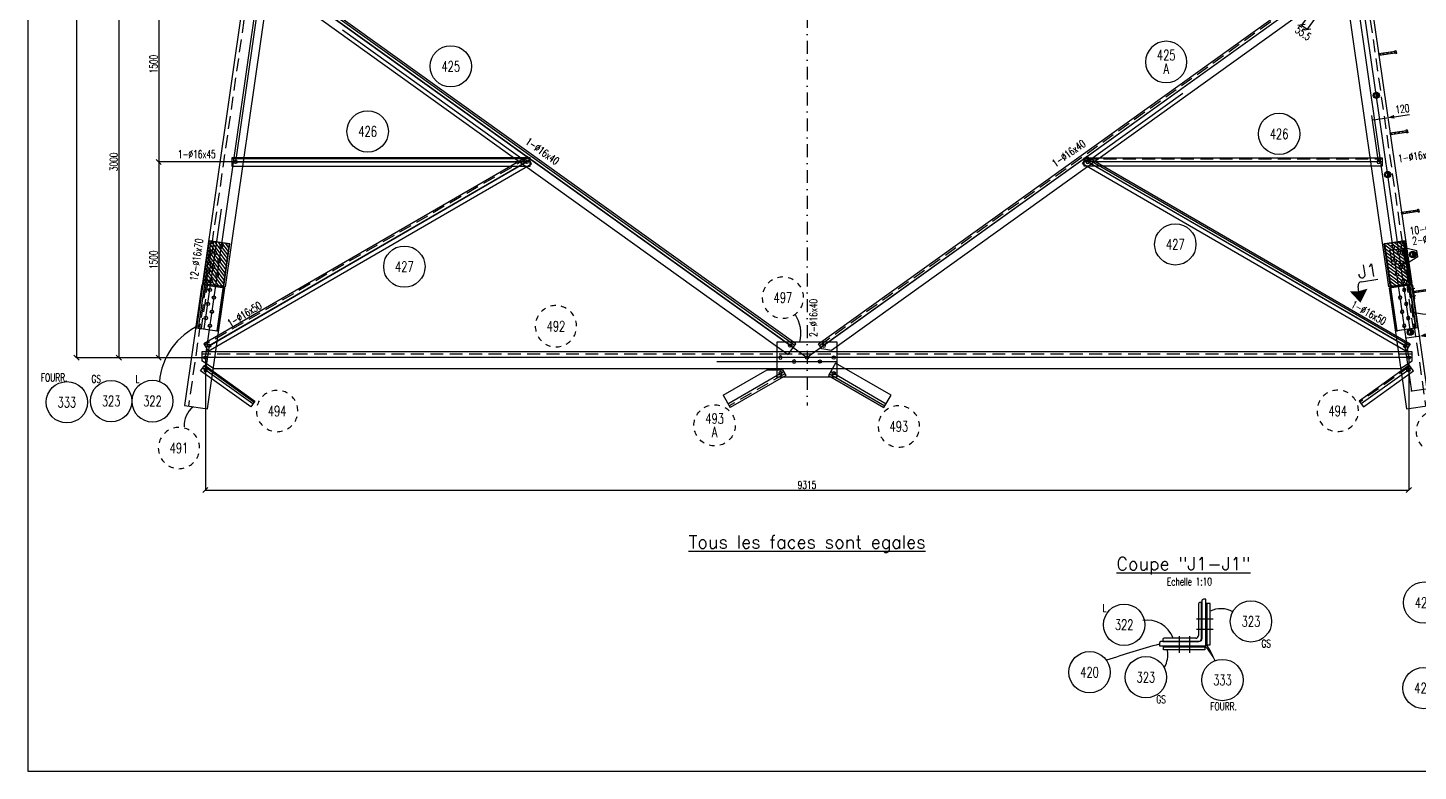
# Model space of a CAD drawing. Extents: x 142141 to 158361, y -163675 to -152195.
# Drawn here: x 142141 to 152902, y -163675 to -157918 of the extents above; entities that cross this region are included whole.
import ezdxf
from ezdxf.enums import TextEntityAlignment as Align

# ---------------------------------------------------------------- set-up
doc = ezdxf.new("R2010")
doc.units = 0
doc.header["$LTSCALE"] = 200
doc.header["$MEASUREMENT"] = 0
doc.linetypes.add('DASHDOT', pattern=[1, 0.5, -0.25, 0, -0.25])
doc.linetypes.add('DASHED', pattern=[0.75, 0.5, -0.25])
doc.layers.get('0').update_dxf_attribs({"linetype": 'CONTINUOUS'})
doc.layers.get('DEFPOINTS').update_dxf_attribs({"linetype": 'CONTINUOUS'})
for name, color, linetype in [('ASSI', 3, 'CONTINUOUS'), ('BOLLINI_1', 7, 'CONTINUOUS'), ('BOLLINI_5', 7, 'CONTINUOUS'), ('Echelon', 3, 'CONTINUOUS'), ('FORI', 2, 'CONTINUOUS'), ('LINEA_ANG', 2, 'CONTINUOUS'), ('LINEE_PIASTRA', 2, 'CONTINUOUS'), ('LINEE_PIASTRE', 2, 'CONTINUOUS'), ('LS', 7, 'CONTINUOUS'), ('LSP', 3, 'CONTINUOUS'), ('MZ', 6, 'DASHDOT'), ('PIASTRE', 5, 'CONTINUOUS'), ('QT_MAL', 7, 'CONTINUOUS'), ('QT_MPR', 7, 'CONTINUOUS'), ('TESTI_A_P', 7, 'CONTINUOUS'), ('TRAT-Y', 7, 'DASHED')]:
    doc.layers.add(name, color=color, linetype=linetype)
doc.styles.add('QUOTE', font='ROMANS8.SHX', dxfattribs={"width": 0.7})
doc.styles.add('RD', font='ROMAND8.SHX', dxfattribs={"width": 0.7})
doc.styles.add('RQL', font='ROMANS8.SHX', dxfattribs={"width": 0.7})
doc.styles.add('RS', font='ROMANS8.shx', dxfattribs={"width": 0.7})
doc.styles.get("Standard").update_dxf_attribs({"font": 'ROMANS8.SHX', "width": 0.7})
doc.dimstyles.new('FRECCE1', dxfattribs={"dimtxt": 60, "dimasz": 6.6667, "dimexe": 0, "dimexo": 0, "dimgap": 1, "dimtad": 1, "dimzin": 0, "dimdsep": 46, "dimtxsty": 'RS', "dimblk1": 'QUOTP', "dimblk2": 'QUOTF', "dimsah": 1, "dimcen": 0, "dimclrd": 2, "dimclre": 2, "dimclrt": 7, "dimadec": 0, "dimazin": 0, "dimtfac": 1, "dimtix": 1, "dimtmove": 2, "dimatfit": 3, "dimldrblk": 'QUOTP', "dimfxl": 1, "dimtolj": 1, "dimtzin": 0, "dimarcsym": 0})
doc.dimstyles.new('TRATTO', dxfattribs={"dimscale": 0, "dimtxt": 60, "dimasz": 40, "dimexe": 0, "dimexo": 0, "dimgap": 10, "dimtad": 1, "dimrnd": 0.5, "dimdsep": 46, "dimtxsty": 'RS', "dimblk1": 'OBLIQUE', "dimblk2": 'OBLIQUE', "dimsah": 1, "dimcen": 0.09, "dimclrd": 2, "dimclre": 2, "dimclrt": 7, "dimadec": 0, "dimazin": 0, "dimtfac": 1, "dimtix": 1, "dimtmove": 2, "dimatfit": 3, "dimfxl": 1, "dimtolj": 1, "dimtzin": 0, "dimarcsym": 0})
pattern_1 = [(135, (-155618.839, 130362.539), (-7.07106781, -7.07106781), [])]

# ---------------------------------------------------------------- blocks, each defined once
blk = doc.blocks.new('P20')
at = {"color": 0}
for p, q in [((0, 0.98), (0.02, 1)), ((0, 0.94), (0.06, 1)), ((1, -0.01), (0, 0.99)), ((0, 0.89), (0.1, 0.99)), ((0, 0.85), (0.14, 0.99)), ((0, 0.8), (0.18, 0.98)), ((0, 0.76), (0.22, 0.98)), ((0, 0.71), (0.25, 0.97)), ((0, 0.67), (0.29, 0.96)), ((1, -0.05), (0, 0.95)), ((0, 0.62), (0.32, 0.95)), ((0, 0.58), (0.36, 0.93)), ((0, 0.53), (0.39, 0.92)), ((0, 0.49), (0.42, 0.91)), ((1, -0.09), (0, 0.9)), ((0, 0.44), (0.45, 0.89)), ((0, 0.4), (0.48, 0.88)), ((0.99, -0.13), (0, 0.86)), ((0, 0.35), (0.51, 0.86)), ((0, 0.31), (0.54, 0.84)), ((0, 0.26), (0.56, 0.83)), ((0.99, -0.17), (0, 0.81)), ((0, 0.22), (0.59, 0.81)), ((0, 0.17), (0.61, 0.79)), ((0.98, -0.21), (0, 0.77)), ((0, 0.13), (0.64, 0.77)), ((0, 0.08), (0.66, 0.75)), ((0, 0.04), (0.69, 0.73)), ((0.97, -0.25), (0, 0.72)), ((0, -0.01), (0.71, 0.7)), ((0.96, -0.28), (0, 0.68)), ((0, -0.05), (0.73, 0.68)), ((0, -0.1), (0.75, 0.66)), ((0.95, -0.32), (0, 0.63)), ((0, -0.14), (0.77, 0.63)), ((0, -0.19), (0.79, 0.61)), ((0.94, -0.35), (0, 0.59)), ((0, -0.23), (0.81, 0.58)), ((0, -0.28), (0.83, 0.56)), ((0.92, -0.38), (0, 0.54)), ((0, -0.32), (0.85, 0.53)), ((0.91, -0.41), (0, 0.5)), ((0, -0.36), (0.87, 0.5)), ((0, -0.41), (0.88, 0.47)), ((0.9, -0.44), (0, 0.45)), ((0, -0.45), (0.9, 0.44)), ((0.88, -0.47), (0, 0.41)), ((0, -0.5), (0.91, 0.41)), ((0, -0.54), (0.92, 0.38)), ((0.87, -0.5), (0, 0.36)), ((0, -0.59), (0.94, 0.35)), ((0.85, -0.53), (0, 0.32)), ((0, -0.63), (0.95, 0.31)), ((0, -0.68), (0.96, 0.28)), ((0.83, -0.56), (0, 0.27)), ((0, -0.72), (0.97, 0.25)), ((0.81, -0.58), (0, 0.23)), ((0, -0.77), (0.98, 0.21)), ((0.79, -0.61), (0, 0.18)), ((0, -0.81), (0.99, 0.17)), ((0.77, -0.63), (0, 0.14)), ((0, -0.86), (0.99, 0.13)), ((0.75, -0.66), (0, 0.09)), ((0, -0.9), (1, 0.09)), ((0.73, -0.68), (0, 0.05)), ((0, -0.95), (1, 0.05)), ((0.71, -0.7), (0, 0.01)), ((0, -0.99), (1, 0.01)), ((1, 0.04), (0.04, 1)), ((1, 0.09), (0.09, 1)), ((0.99, 0.14), (0.14, 0.99)), ((0.98, 0.19), (0.19, 0.98)), ((0.97, 0.25), (0.25, 0.97)), ((0.95, 0.31), (0.31, 0.95)), ((0.92, 0.38), (0.38, 0.92)), ((0.88, 0.47), (0.47, 0.88)), ((0.81, 0.59), (0.59, 0.81)), ((0.69, -0.73), (0, -0.04)), ((0.66, -0.75), (0, -0.08)), ((0.64, -0.77), (0, -0.13)), ((0.61, -0.79), (0, -0.17)), ((0.59, -0.81), (0, -0.22)), ((0.56, -0.83), (0, -0.26)), ((0.54, -0.84), (0, -0.31)), ((0.51, -0.86), (0, -0.35)), ((0.48, -0.88), (0, -0.4)), ((0.45, -0.89), (0, -0.44)), ((0.42, -0.91), (0, -0.49)), ((0.39, -0.92), (0, -0.53)), ((0.36, -0.93), (0, -0.58)), ((0.32, -0.95), (0, -0.62)), ((0.29, -0.96), (0, -0.67)), ((0.25, -0.97), (0, -0.71)), ((0.22, -0.98), (0, -0.76)), ((0.18, -0.98), (0, -0.8)), ((0.14, -0.99), (0, -0.85)), ((0.1, -0.99), (0, -0.89)), ((0.04, -1), (1, -0.04)), ((0.09, -1), (1, -0.09)), ((0.14, -0.99), (0.99, -0.14)), ((0.19, -0.98), (0.98, -0.19)), ((0.25, -0.97), (0.97, -0.25)), ((0.31, -0.95), (0.95, -0.31)), ((0.38, -0.92), (0.92, -0.38)), ((0.47, -0.88), (0.88, -0.47)), ((0.59, -0.81), (0.81, -0.59))]:
    blk.add_line(p, q, dxfattribs=at)
for radius in [1.5, 1]:
    blk.add_circle((0, 0), radius)
blk = doc.blocks.new('MRKR_98')
blk.add_point((0, 0))
at = {"color": 7, "style": 'QUOTE', "width": 0.5, "flags": 1}
for tag, p in [('NFORI', (3.72, 5.3)), ('TI', (3.73, 6.83)), ('DI_S', (3.73, 6.42)), ('D_S', (3.73, 6.02)), ('E_S', (3.73, 5.68)), ('AUX2', (3.71, 4.93)), ('AUX1', (3.73, 4.19)), ('FAM', (3.73, 4.55)), ('COMMESSA', (3.73, 3.85)), ('MD', (3.73, 3.51)), ('MP', (3.73, 3.16)), ('LARGHEZZA', (3.73, 2.82)), ('SPESSORE', (3.73, 2.48)), ('NP', (3.73, 2.14)), ('SV', (3.73, 1.79)), ('PESO', (3.73, 1.45)), ('QUA', (3.73, 1.11)), ('LUN', (3.73, 0.76)), ('PROF', (3.73, 0.42)), ('POS', (3.73, 0.08))]:
    blk.add_attdef(tag, p, '', height=0.2, dxfattribs=at)
at = {"color": 7, "flags": 1}
for tag, p in [('LAV1', (5.26, 6.88)), ('LAV2', (5.26, 6.55)), ('LAV3', (5.26, 6.21)), ('LAV4', (5.26, 5.88)), ('LAV5', (5.26, 5.55)), ('LAV6', (5.26, 5.21)), ('LAV7', (5.26, 4.88)), ('LAV8', (5.26, 4.55)), ('LAV9', (5.26, 4.21)), ('LAV10', (5.26, 3.88))]:
    blk.add_attdef(tag, p, '', height=0.2, dxfattribs=at)
blk = doc.blocks.new('ASSE98')
blk.add_line((0, 0), (1, 0))
at = {"color": 7, "style": 'QUOTE', "width": 0.5, "flags": 1}
for tag, p in [('TI', (1.3831, 6.8273)), ('DI_S', (1.3831, 6.4218)), ('D_S', (1.3831, 6.0209)), ('E_S', (1.3831, 5.6806)), ('NFORI', (1.3645, 5.2979)), ('ALAR', (1.3635, 4.9325)), ('FAM', (1.3775, 4.5465)), ('ALA', (1.3831, 4.1926)), ('DISP2', (1.3831, 3.8497)), ('DISP1', (1.3831, 3.5069)), ('PINZAF', (1.3831, 3.164)), ('PINZAI', (1.3831, 2.8211)), ('TRP', (1.3831, 2.4783)), ('NP', (1.3831, 2.1354)), ('SV', (1.3831, 1.7926)), ('PESO', (1.3831, 1.4497)), ('QUA', (1.3831, 1.1069)), ('LUN', (1.3831, 0.764)), ('PROF', (1.3831, 0.4211)), ('POS', (1.3831, 0.0783))]:
    blk.add_attdef(tag, p, '', height=0.2, dxfattribs=at)
at = {"color": 7, "flags": 1}
for tag, p in [('LAV1', (3.0743, 6.8285)), ('LAV2', (3.0743, 6.4951)), ('LAV3', (3.0743, 6.1618)), ('LAV4', (3.0743, 5.8285)), ('LAV5', (3.0743, 5.4951)), ('LAV6', (3.0743, 5.1618)), ('LAV7', (3.0743, 4.8285)), ('LAV8', (3.0743, 4.4951)), ('LAV9', (3.0743, 4.1618)), ('LAV10', (3.0743, 3.8285))]:
    blk.add_attdef(tag, p, '', height=0.2, dxfattribs=at)
blk = doc.blocks.new('16')
blk.add_circle((0, 0), 1)
blk = doc.blocks.new('A$C6E393FD9')
at = {"layer": 'Echelon'}
blk.add_lwpolyline([(3, 0), (0, 20), (169, 41), (168, 47), (178, 48), (182, 17), (172, 16), (171, 22), (3, 0)], close=True, dxfattribs=at)
at = {"layer": 'MZ', "ltscale": 0.2}
blk.add_line((1, 10), (180, 33), dxfattribs=at)
blk = doc.blocks.new('xxx')
blk.add_circle((0, 0), 8)
at = {"color": 3, "style": 'RQL', "width": 0.7}
blk.add_attdef('POS', text='', height=4, dxfattribs=at).set_placement((0, 0), align=Align.MIDDLE)
at = {"style": 'RQL', "width": 0.7, "flags": 1}
for tag, p in [('POS1', (-0.39, -5.42)), ('TIPO', (-0.39, -8.66))]:
    blk.add_attdef(tag, p, '', height=2, dxfattribs=at)
blk = doc.blocks.new('QUOTP')
at = {"layer": 'ASSI', "color": 2, "const_width": 1.07}
blk.add_lwpolyline([(-0.5, 0, 1), (0.5, 0, 1)], format="xyb", close=True, dxfattribs=at)
blk = doc.blocks.new('QUOTF')
at = {"layer": 'LS', "color": 2}
blk.add_line((7.5, 0), (25.5, 0), dxfattribs=at)
blk.add_solid([(7.5, 2.25), (0, 0), (7.5, -2.25)], dxfattribs=at)
blk = doc.blocks.new('*D24')
at = {"layer": 'DEFPOINTS', "color": 0, "transparency": 16777216}
for p in [(152668, -158614), (152668, -158614), (152549, -158631)]:
    blk.add_point(p, dxfattribs=at)
at = {"layer": 'QT_MAL', "color": 2, "lineweight": -2, "transparency": 16777216}
for p, q in [((152556, -158630), (152661, -158615)), ((152668, -158614), (152668, -158614)), ((152549, -158631), (152549, -158631))]:
    blk.add_line(p, q, dxfattribs=at)
at = {"layer": 'QT_MAL', "color": 2, "lineweight": -2, "transparency": 16777216, "xscale": 6.6667, "yscale": 6.6667, "zscale": 6.6667}
for name, p, rotation in [('QUOTP', (152549, -158631), 188.1661393023542), ('QUOTF', (152668, -158614), 8.16613930235419)]:
    blk.add_blockref(name, p, dxfattribs=dict(at, rotation=rotation))
at = {"layer": 'QT_MAL', "color": 7, "transparency": 16777216, "insert": (152780, -158546), "char_height": 60, "attachment_point": 5, "rotation": 8.1661, "style": 'RS'}
blk.add_mtext('\\A1;120', dxfattribs=at)
blk = doc.blocks.new('YYY')
blk.add_circle((0, 0), 8)
at = {"color": 3, "style": 'RQL', "width": 0.7}
for tag, p in [('POS3', (0, 0.65)), ('POS2', (0, -4.63))]:
    blk.add_attdef(tag, text='', height=4, dxfattribs=at).set_placement(p, align=Align.CENTER)
at = {"style": 'RQL', "width": 0.7, "flags": 1}
blk.add_attdef('TIPO', text='', height=3, dxfattribs=at).set_placement((0, 0), align=Align.MIDDLE_CENTER)
blk = doc.blocks.new('_OBLIQUE')
at = {"color": 0, "linetype": 'ByBlock'}
blk.add_line((-0.5, -0.5), (0.5, 0.5), dxfattribs=at)
blk = doc.blocks.new('*D17')
at = {"layer": 'DEFPOINTS', "color": 0, "transparency": 16777216}
for p in [(143950, -157441), (142846, -160473), (143515, -160473)]:
    blk.add_point(p, dxfattribs=at)
at = {"layer": 'LS', "color": 2, "lineweight": -2, "transparency": 16777216}
for p, q in [((143950, -157441), (142846, -157441)), ((142846, -157441), (142846, -160473)), ((143515, -160473), (142846, -160473))]:
    blk.add_line(p, q, dxfattribs=at)
at = {"layer": 'LS', "color": 2, "lineweight": -2, "transparency": 16777216, "xscale": 40, "yscale": 40, "zscale": 40}
for p, rotation in [((142846, -157441), 90), ((142846, -160473), 270)]:
    blk.add_blockref('_OBLIQUE', p, dxfattribs=dict(at, rotation=rotation))
at = {"layer": 'LS', "color": 7, "transparency": 16777216, "insert": (142806, -158957), "char_height": 60, "attachment_point": 5, "rotation": 90, "style": 'RS'}
blk.add_mtext('\\A1;3000', dxfattribs=at)
blk = doc.blocks.new('*D20')
at = {"layer": 'DEFPOINTS', "color": 0, "transparency": 16777216}
for p in [(143515, -160473), (152830, -160473), (152830, -161498)]:
    blk.add_point(p, dxfattribs=at)
at = {"layer": 'LS', "color": 2, "lineweight": -2, "transparency": 16777216}
for p, q in [((143515, -160473), (143515, -161498)), ((152830, -160473), (152830, -161498)), ((143515, -161498), (152830, -161498))]:
    blk.add_line(p, q, dxfattribs=at)
at = {"layer": 'LS', "color": 2, "lineweight": -2, "transparency": 16777216, "xscale": 40, "yscale": 40, "zscale": 40, "rotation": 180}
blk.add_blockref('_OBLIQUE', (143515, -161498), dxfattribs=at)
at = {"layer": 'LS', "color": 2, "lineweight": -2, "transparency": 16777216, "xscale": 40, "yscale": 40, "zscale": 40}
blk.add_blockref('_OBLIQUE', (152830, -161498), dxfattribs=at)
at = {"layer": 'LS', "color": 7, "transparency": 16777216, "insert": (148172, -161458), "char_height": 60, "attachment_point": 5, "style": 'RS'}
blk.add_mtext('\\A1;9315', dxfattribs=at)
blk = doc.blocks.new('bull')
at = {"style": 'RS', "width": 0.7, "flags": 1}
for tag, p in [('NN', (-12.25, 0)), ('DIAMETRO', (0, -4.86)), ('SERRAGGIO', (0, -9.71)), ('LUNGHEZZA', (0, -14.57)), ('TIPO', (0, -24.12)), ('NB', (0, -19.43)), ('EL', (-0.14, -29))]:
    blk.add_attdef(tag, p, '', height=3, dxfattribs=at)
at = {"style": 'RS', "width": 0.7}
blk.add_attdef('BULLONE', (0, 0), '', height=3, dxfattribs=at)
blk = doc.blocks.new('zzz')
at = {"linetype": 'Continuous'}
for start, end in [(120, 135), (90, 105), (60, 75), (30, 45), (180, 195), (150, 165), (0, 15), (210, 225), (330, 345), (240, 255), (270, 285), (300, 315)]:
    blk.add_arc((0, 0), 8, start, end, dxfattribs=at)
at = {"color": 3, "style": 'RQL', "width": 0.7}
blk.add_attdef('POS1', text='', height=4, dxfattribs=at).set_placement((0, 0), align=Align.MIDDLE)
at = {"style": 'RQL', "width": 0.7, "flags": 1}
blk.add_attdef('TIPO', (0, -8), '', height=3, dxfattribs=at)
blk = doc.blocks.new('*D36')
at = {"layer": 'DEFPOINTS', "color": 0, "transparency": 16777216}
for p in [(152370, -157380), (152395, -157441), (152044, -157930)]:
    blk.add_point(p, dxfattribs=at)
at = {"layer": 'QT_MPR', "color": 2, "lineweight": -2, "transparency": 16777216}
for p, q in [((152370, -157380), (151999, -157897)), ((152395, -157441), (152044, -157930)), ((151999, -157897), (152044, -157930))]:
    blk.add_line(p, q, dxfattribs=at)
at = {"layer": 'QT_MPR', "color": 2, "lineweight": -2, "transparency": 16777216, "xscale": 40, "yscale": 40, "zscale": 40}
for p, rotation in [((151999, -157897), 144.323583586413), ((152044, -157930), 324.323583586413)]:
    blk.add_blockref('_OBLIQUE', p, dxfattribs=dict(at, rotation=rotation))
at = {"layer": 'QT_MPR', "color": 7, "transparency": 16777216, "insert": (152013, -157960), "char_height": 60, "attachment_point": 5, "rotation": 324.3236, "style": 'RS'}
blk.add_mtext('\\A1;55.5', dxfattribs=at)
blk = doc.blocks.new('*D39')
at = {"layer": 'DEFPOINTS', "color": 0, "transparency": 16777216}
for p in [(152850, -160730), (152971, -160713), (152971, -160713)]:
    blk.add_point(p, dxfattribs=at)
at = {"layer": 'QT_MAL', "color": 2, "lineweight": -2, "transparency": 16777216}
for p, q in [((152850, -160730), (152850, -160730)), ((152857, -160729), (152965, -160714)), ((152971, -160713), (152971, -160713))]:
    blk.add_line(p, q, dxfattribs=at)
at = {"layer": 'QT_MAL', "color": 2, "lineweight": -2, "transparency": 16777216, "xscale": 6.6667, "yscale": 6.6667, "zscale": 6.6667}
for name, p, rotation in [('QUOTP', (152850, -160730), 188.1661393023549), ('QUOTF', (152971, -160713), 8.166139302354903)]:
    blk.add_blockref(name, p, dxfattribs=dict(at, rotation=rotation))
at = {"layer": 'QT_MAL', "color": 7, "transparency": 16777216, "insert": (153079, -160656), "char_height": 60, "attachment_point": 5, "rotation": 8.1661, "style": 'RS'}
blk.add_mtext('\\A1;122', dxfattribs=at)
blk = doc.blocks.new('*D40')
at = {"layer": 'DEFPOINTS', "color": 0, "transparency": 16777216}
for p in [(152808, -160321), (152913, -160306), (152913, -160306)]:
    blk.add_point(p, dxfattribs=at)
at = {"layer": 'QT_MAL', "color": 2, "lineweight": -2, "transparency": 16777216}
for p, q in [((152808, -160321), (152808, -160321)), ((152814, -160320), (152906, -160307))]:
    blk.add_line(p, q, dxfattribs=at)
at = {"layer": 'QT_MAL', "color": 2, "lineweight": -2, "transparency": 16777216, "xscale": 6.6667, "yscale": 6.6667, "zscale": 6.6667}
for name, p, rotation in [('QUOTP', (152808, -160321), 188.1661393023549), ('QUOTF', (152913, -160306), 8.166139302354903)]:
    blk.add_blockref(name, p, dxfattribs=dict(at, rotation=rotation))
at = {"layer": 'QT_MAL', "color": 7, "transparency": 16777216, "insert": (153010, -160250), "char_height": 60, "attachment_point": 5, "rotation": 8.1661, "style": 'RS'}
blk.add_mtext('\\A1;106', dxfattribs=at)
blk = doc.blocks.new('*D41')
at = {"layer": 'DEFPOINTS', "color": 0, "transparency": 16777216}
for p in [(142846, -154410), (142518, -160473), (142846, -160473)]:
    blk.add_point(p, dxfattribs=at)
at = {"layer": 'LS', "color": 2, "lineweight": -2, "transparency": 16777216}
for p, q in [((142846, -154410), (142518, -154410)), ((142518, -154410), (142518, -160473)), ((142846, -160473), (142518, -160473))]:
    blk.add_line(p, q, dxfattribs=at)
at = {"layer": 'LS', "color": 2, "lineweight": -2, "transparency": 16777216, "xscale": 40, "yscale": 40, "zscale": 40}
for p, rotation in [((142518, -154410), 90), ((142518, -160473), 270)]:
    blk.add_blockref('_OBLIQUE', p, dxfattribs=dict(at, rotation=rotation))
at = {"layer": 'LS', "color": 7, "transparency": 16777216, "insert": (142478, -157441), "char_height": 60, "attachment_point": 5, "rotation": 90, "style": 'RS'}
blk.add_mtext('\\A1;6000', dxfattribs=at)
blk = doc.blocks.new('*D64')
at = {"layer": 'DEFPOINTS', "color": 0, "transparency": 16777216}
for p in [(143950, -157441), (143154, -158957), (143749, -158957)]:
    blk.add_point(p, dxfattribs=at)
at = {"layer": 'LS', "color": 2, "lineweight": -2, "transparency": 16777216}
for p, q in [((143950, -157441), (143154, -157441)), ((143154, -157441), (143154, -158957)), ((143749, -158957), (143154, -158957))]:
    blk.add_line(p, q, dxfattribs=at)
at = {"layer": 'LS', "color": 2, "lineweight": -2, "transparency": 16777216, "xscale": 40, "yscale": 40, "zscale": 40}
for p, rotation in [((143154, -157441), 90), ((143154, -158957), 270)]:
    blk.add_blockref('_OBLIQUE', p, dxfattribs=dict(at, rotation=rotation))
at = {"layer": 'LS', "color": 7, "transparency": 16777216, "insert": (143114, -158199), "char_height": 60, "attachment_point": 5, "rotation": 90, "style": 'RS'}
blk.add_mtext('\\A1;1500', dxfattribs=at)
blk = doc.blocks.new('*D65')
at = {"layer": 'DEFPOINTS', "color": 0, "transparency": 16777216}
for p in [(143749, -158957), (143154, -160473), (143515, -160473)]:
    blk.add_point(p, dxfattribs=at)
at = {"layer": 'LS', "color": 2, "lineweight": -2, "transparency": 16777216}
for p, q in [((143749, -158957), (143154, -158957)), ((143154, -158957), (143154, -160473)), ((143515, -160473), (143154, -160473))]:
    blk.add_line(p, q, dxfattribs=at)
at = {"layer": 'LS', "color": 2, "lineweight": -2, "transparency": 16777216, "xscale": 40, "yscale": 40, "zscale": 40}
for p, rotation in [((143154, -158957), 90), ((143154, -160473), 270)]:
    blk.add_blockref('_OBLIQUE', p, dxfattribs=dict(at, rotation=rotation))
at = {"layer": 'LS', "color": 7, "transparency": 16777216, "insert": (143114, -159715), "char_height": 60, "attachment_point": 5, "rotation": 90, "style": 'RS'}
blk.add_mtext('\\A1;1500', dxfattribs=at)
blk = doc.blocks.new('www')
at = {"linetype": 'Continuous'}
for start, end in [(120, 135), (90, 105), (60, 75), (30, 45), (180, 195), (150, 165), (0, 15), (210, 225), (330, 345), (240, 255), (270, 285), (300, 315)]:
    blk.add_arc((0, 0), 8, start, end, dxfattribs=at)
at = {"color": 3, "style": 'RQL', "width": 0.7}
for tag, p in [('POS3', (0, 0.65)), ('POS2', (0, -4.63))]:
    blk.add_attdef(tag, text='', height=4, dxfattribs=at).set_placement(p, align=Align.CENTER)
at = {"style": 'RQL', "width": 0.7, "flags": 1}
blk.add_attdef('TIPO', text='', height=3, dxfattribs=at).set_placement((0, 0), align=Align.MIDDLE_CENTER)

msp = doc.modelspace()

# ---------------------------------------------------------------- hatches: boundary and pattern name
at = {"ltscale": 0.01}
h = msp.add_hatch(dxfattribs=at)
h.set_pattern_fill('_U', color=6, scale=10, angle=135, style=0, pattern_type=0)
h.set_pattern_definition(pattern_1)
h.paths.add_polyline_path([(151261.53, -162495.85), (151261.53, -162375.85), (151265.53, -162375.85), (151265.53, -162495.85)])
h.paths.add_polyline_path([(151261.53, -162575.85), (151261.53, -162495.85), (151265.53, -162495.85), (151265.53, -162575.85)])
h.paths.add_polyline_path([(151261.53, -162695.85), (151261.53, -162575.85), (151265.53, -162575.85), (151265.53, -162695.85)])
h = msp.add_hatch(dxfattribs=at)
h.set_pattern_fill('_U', color=6, scale=10, angle=135, style=0, pattern_type=0)
h.set_pattern_definition(pattern_1)
h.paths.add_polyline_path([(151051.53, -162705.85), (150931.53, -162705.85), (150931.53, -162709.85), (151051.53, -162709.85)])
h.paths.add_polyline_path([(151131.53, -162705.85), (151051.53, -162705.85), (151051.53, -162709.85), (151131.53, -162709.85)])
h.paths.add_polyline_path([(151251.53, -162705.85), (151131.53, -162705.85), (151131.53, -162709.85), (151251.53, -162709.85)])
at = {"layer": 'LS'}
h = msp.add_hatch(dxfattribs=at)
h.set_pattern_fill('_U', color=6, scale=20, angle=126.8338607, style=0, pattern_type=0)
h.set_pattern_definition([(126.833861, (0, 0), (-16.0075444, -11.9899342), [])])
edge = h.paths.add_edge_path(flags=16)
edge.add_arc((143559.941, -159878.624), 13, 0, 360)
edge = h.paths.add_edge_path(flags=16)
edge.add_arc((143607.348, -159829.863), 13, 0, 360)
edge = h.paths.add_edge_path(flags=16)
edge.add_arc((143575.566, -159769.739), 13, 0, 360)
edge = h.paths.add_edge_path(flags=16)
edge.add_arc((143622.973, -159720.979), 13, 0, 360)
edge = h.paths.add_edge_path(flags=16)
edge.add_arc((143591.191, -159660.855), 13, 0, 360)
edge = h.paths.add_edge_path(flags=16)
edge.add_arc((143638.598, -159612.094), 13, 0, 360)
h.paths.add_polyline_path([(143702.251, -159590.921), (143654.666, -159922.524), (143496.289, -159899.797), (143543.873, -159568.194)])
h = msp.add_hatch(dxfattribs=at)
h.set_pattern_fill('_U', color=6, scale=20, angle=323.1661393, style=0, pattern_type=0)
h.set_pattern_definition([(323.166139, (1887.94, -42732.003), (11.9899342, 16.0075444), [])])
edge = h.paths.add_edge_path(flags=16)
edge.add_arc((152706.133, -159612.094), 13, 0, 360)
edge = h.paths.add_edge_path(flags=16)
edge.add_arc((152753.54, -159660.855), 13, 0, 360)
edge = h.paths.add_edge_path(flags=16)
edge.add_arc((152721.758, -159720.979), 13, 0, 360)
edge = h.paths.add_edge_path(flags=16)
edge.add_arc((152769.165, -159769.739), 13, 0, 360)
edge = h.paths.add_edge_path(flags=16)
edge.add_arc((152737.383, -159829.863), 13, 0, 360)
edge = h.paths.add_edge_path(flags=16)
edge.add_arc((152784.79, -159878.624), 13, 0, 360)
h.paths.add_polyline_path([(152642.481, -159590.921), (152690.065, -159922.524), (152848.443, -159899.797), (152800.858, -159568.194)])

# ---------------------------------------------------------------- linework, layer by layer
at = {"color": 6, "ltscale": 0.01}
for p, q in [((151185.798, -162495.85), (151315.41, -162495.85)), ((151185.798, -162575.85), (151315.41, -162575.85)), ((151051.53, -162630.119), (151051.53, -162759.731)), ((151131.53, -162630.119), (151131.53, -162759.731))]:
    msp.add_line(p, q, dxfattribs=at)
at = {"layer": 'LINEA_ANG'}
for p, q in [((144360.905, -153846.391), (143492.306, -159899.387)), ((143670.481, -159924.955), (144539.08, -153871.959)), ((152674.25, -159924.955), (151805.652, -153871.959)), ((151983.826, -153846.391), (152852.425, -159899.387)), ((148076.764, -160378.238), (143940.412, -157408.548)), ((148084.928, -160366.865), (143948.576, -157397.176)), ((148259.803, -160366.865), (152396.155, -157397.176)), ((143890.256, -157478.408), (148026.608, -160448.098)), ((152454.476, -157478.408), (148361.989, -160416.605)), ((146008.03, -158914.95), (143504.182, -160366.148)), ((146028.218, -158924.04), (143721.218, -158924.04)), ((143721.218, -158924.04), (143721.218, -158989.04)), ((146028.218, -158934.04), (143721.218, -158934.04)), ((146040.625, -158971.187), (146008.03, -158914.95)), ((146028.218, -158989.04), (146028.218, -158924.04)), ((150304.107, -158971.187), (150336.701, -158914.95)), ((150316.513, -158989.04), (150316.513, -158924.04)), ((150316.513, -158924.04), (152623.513, -158924.04)), ((150331.185, -158924.467), (152835.034, -160375.665)), ((150336.701, -158914.95), (152840.55, -160366.148)), ((152623.513, -158924.04), (152623.513, -158989.04)), ((143536.776, -160422.386), (146040.625, -158971.187)), ((143721.218, -158989.04), (146028.218, -158989.04)), ((152807.956, -160422.386), (150304.107, -158971.187)), ((152623.513, -158989.04), (150316.513, -158989.04)), ((143556.741, -159570.04), (143460.152, -160243.145)), ((143705.221, -159591.347), (143556.741, -159570.04)), ((143608.631, -160264.452), (143705.221, -159591.347)), ((152639.511, -159591.347), (152787.99, -159570.04)), ((152736.101, -160264.452), (152639.511, -159591.347)), ((152787.99, -159570.04), (152884.58, -160243.145)), ((143488.928, -159908.854), (143354.839, -160843.282)), ((143667.103, -159934.421), (143488.928, -159908.854)), ((143492.306, -159899.387), (143670.481, -159924.955)), ((152852.425, -159899.387), (152674.25, -159924.955)), ((152855.803, -159908.854), (152677.628, -159934.421)), ((152989.893, -160843.282), (152855.803, -159908.854)), ((143533.014, -160868.85), (143667.103, -159934.421)), ((152677.628, -159934.421), (152811.718, -160868.85)), ((143460.152, -160243.145), (143608.631, -160264.452)), ((152884.58, -160243.145), (152736.101, -160264.452)), ((152856.634, -160427.727), (143487.634, -160427.727)), ((143487.634, -160427.727), (143487.634, -160497.727)), ((143504.182, -160366.148), (143536.776, -160422.386)), ((148026.608, -160448.098), (148084.928, -160366.865)), ((148286.631, -160404.232), (148259.803, -160366.865)), ((148361.989, -160416.605), (148286.631, -160404.232)), ((152840.55, -160366.148), (152807.956, -160422.386)), ((152856.634, -160497.727), (152856.634, -160427.727)), ((143478.835, -160575.779), (143510.923, -160531.11)), ((143577.634, -160557.727), (143487.634, -160497.727)), ((143505.672, -160538.419), (143893.078, -160816.711)), ((143510.923, -160531.11), (143898.329, -160809.401)), ((143577.634, -160557.727), (152766.634, -160557.727)), ((148392.898, -160514.75), (148337.666, -160609.878)), ((148822.706, -160764.298), (148392.898, -160514.75)), ((152833.466, -160531.356), (152446.061, -160809.647)), ((152766.634, -160557.727), (152856.634, -160497.727)), ((152865.554, -160576.025), (152833.466, -160531.356)), ((143866.241, -160854.07), (143478.835, -160575.779)), ((147521.996, -160764.315), (147863.594, -160565.982)), ((148007.036, -160609.896), (147577.228, -160859.444)), ((147863.594, -160565.982), (147981.428, -160565.791)), ((147981.428, -160565.791), (148007.036, -160609.896)), ((148337.666, -160609.878), (148767.474, -160859.426)), ((148345.198, -160596.906), (148775.006, -160846.454)), ((152478.149, -160854.316), (152865.554, -160576.025)), ((147521.996, -160764.315), (147577.228, -160859.444)), ((148767.474, -160859.426), (148822.706, -160764.298)), ((143354.839, -160843.282), (143533.014, -160868.85)), ((143898.329, -160809.401), (143866.241, -160854.07)), ((152446.061, -160809.647), (152478.149, -160854.316)), ((152811.718, -160868.85), (152989.893, -160843.282)), ((151201.53, -162380.35), (151201.53, -162624.85)), ((151225.53, -162369.85), (151212.03, -162369.85)), ((151225.53, -162647.85), (151225.53, -162369.85)), ((150925.53, -162656.35), (150925.53, -162669.85)), ((150925.53, -162669.85), (151203.53, -162669.85)), ((151180.53, -162645.85), (150936.03, -162645.85))]:
    msp.add_line(p, q, dxfattribs=at)
msp.add_lwpolyline([(151259.53, -162703.85), (151259.53, -162343.85), (151239.53, -162343.85, 0.414213562), (151227.53, -162355.85), (151227.53, -162647.85, -0.414213562), (151203.53, -162671.85), (150911.53, -162671.85, 0.414213562), (150899.53, -162683.85), (150899.53, -162703.85)], format="xyb", close=True, dxfattribs=at)
for points in [[(151265.53, -162695.85), (151265.53, -162375.85), (151261.53, -162375.85), (151261.53, -162695.85)], [(151291.53, -162695.85), (151291.53, -162375.85), (151267.53, -162375.85), (151267.53, -162695.85)], [(151251.53, -162709.85), (150931.53, -162709.85), (150931.53, -162705.85), (151251.53, -162705.85)], [(151251.53, -162735.85), (150931.53, -162735.85), (150931.53, -162711.85), (151251.53, -162711.85)]]:
    msp.add_lwpolyline(points, close=True, dxfattribs=at)
for centre, radius, start, end in [((151212.03, -162380.35), 10.5, 90, 180), ((150936.03, -162656.35), 10.5, 90, 180), ((151180.53, -162624.85), 21, 270, 0), ((151203.703, -162648.024), 21.827, 269.54397, 0.45603)]:
    msp.add_arc(centre, radius, start, end, dxfattribs=at)
at = {"layer": 'LINEE_PIASTRA'}
for p, q in [((152818.005, -159624.327), (152891.557, -159644.08)), ((152898.517, -159692.583), (152833.488, -159732.222))]:
    msp.add_line(p, q, dxfattribs=at)
at = {"layer": 'LINEE_PIASTRE'}
for p, q in [((143543.873, -159568.198), (143447.283, -160241.303)), ((143496.289, -159899.797), (143543.873, -159568.194)), ((143543.873, -159568.194), (143702.251, -159590.921)), ((143702.25, -159590.925), (143543.873, -159568.198)), ((143605.66, -160264.03), (143702.25, -159590.925)), ((143702.251, -159590.921), (143654.666, -159922.524)), ((152800.858, -159568.194), (152642.481, -159590.921)), ((152642.481, -159590.925), (152800.859, -159568.198)), ((152642.481, -159590.921), (152690.065, -159922.524)), ((152739.071, -160264.03), (152642.481, -159590.925)), ((152848.443, -159899.797), (152800.858, -159568.194)), ((152800.859, -159568.198), (152897.449, -160241.303)), ((152818.005, -159624.327), (152683.384, -159643.645)), ((152683.384, -159643.645), (152698.867, -159751.54)), ((152898.517, -159692.583), (152891.557, -159644.08)), ((152698.867, -159751.54), (152833.488, -159732.222)), ((143654.666, -159922.524), (143496.289, -159899.797)), ((152690.065, -159922.524), (152848.443, -159899.797)), ((143447.283, -160241.303), (143605.66, -160264.03)), ((152897.449, -160241.303), (152739.071, -160264.03)), ((148405.866, -160352.291), (147938.866, -160352.291)), ((147938.866, -160352.291), (147938.866, -160620.291)), ((148405.866, -160620.291), (148405.866, -160352.291)), ((147938.866, -160620.291), (148405.866, -160620.291))]:
    msp.add_line(p, q, dxfattribs=at)
at = {"layer": 'LS', "color": 6}
for p, q in [((143515.098, -160472.727), (144463.851, -153861.163)), ((152829.634, -160472.727), (151880.881, -153861.163)), ((152841.672, -160275.012), (151920.475, -153855.481)), ((144413.718, -154323.166), (143748.761, -158957.04)), ((143950.097, -157441.354), (148172.366, -160472.727)), ((152394.635, -157441.354), (148172.366, -160472.727)), ((144576.669, -157934.287), (146001.218, -158957.04)), ((151081.327, -158427.328), (150343.513, -158957.04)), ((152595.97, -158957.04), (152544.448, -158597.998)), ((143544.43, -160380.963), (146001.218, -158957.04)), ((143748.761, -158957.04), (146001.218, -158957.04)), ((152595.97, -158957.04), (150343.513, -158957.04)), ((152800.302, -160380.963), (150343.513, -158957.04)), ((143506.674, -160249.826), (143639.759, -159322.402)), ((152837.541, -159941.386), (152876.988, -159935.726)), ((152845.354, -159995.829), (152884.801, -159990.168)), ((143544.43, -160380.963), (143517.441, -160569.037)), ((152800.302, -160380.963), (152850.89, -160733.499)), ((147472.765, -160502.727), (148405.866, -160502.727))]:
    msp.add_line(p, q, dxfattribs=at)
at = {"layer": 'LS', "color": 8}
msp.add_lwpolyline([(142140.931, -152195.489), (142140.931, -163675.489), (154860.931, -163675.489), (154860.931, -162075.489), (158360.931, -162075.489), (158360.931, -152195.489), (142140.931, -152195.489)], close=True, dxfattribs=at)
at = {"layer": 'LS', "color": 2}
msp.add_lwpolyline([(152856.174, -159911.436), (152871.657, -160019.331), (152877.596, -160018.479), (152862.113, -159910.584)], close=True, dxfattribs=at)
at = {"layer": 'LS', "color": 6}
for centre, radius, start, end in [((153001.601, -159407.665), 727.478, 257.2660764, 287.3485443), ((143686.064, -160705.908), 529.205, 113.7978606, 174.8798406), ((147848.847, -160287.31), 275.978, 346.6214415, 33.05612), ((143521.349, -160991.872), 170.045, 126.858245, 185.558121), ((151375.402, -162605.914), 189.067, 61.0476625, 116.4811387), ((150805.223, -162718.798), 213.773, 20.792011, 99.3607959), ((155899.114, -179841.162), 17864.351, 106.2510247, 107.6247586), ((150992.343, -162971.06), 369.974, 23.9882203, 45.2053056), ((150688.262, -163081.403), 693.026, 22.1019308, 33.704999), ((150757.353, -162772.527), 207.2, 331.6899691, 8.8186745)]:
    msp.add_arc(centre, radius, start, end, dxfattribs=at)
at = {"layer": 'LSP'}
for p, q in [((152462.467, -159884.559), (152591.149, -159866.093)), ((152443.871, -159966.171), (152437.032, -159918.516))]:
    msp.add_line(p, q, dxfattribs=at)
msp.add_arc((152466.728, -159914.255), 30, 98.1661393, 188.1661393, dxfattribs=at)
for points in [[(152455.498, -160047.198), (152372.003, -159958.155), (152442.714, -159958.11)], [(152455.498, -160047.198), (152510.584, -159938.269), (152442.714, -159958.11)]]:
    msp.add_solid(points, dxfattribs=at)
at = {"layer": 'MZ'}
msp.add_line((148172.366, -154017.563), (148172.366, -160842.947), dxfattribs=at)
at = {"layer": 'TRAT-Y'}
for p, q in [((144388.621, -153850.368), (143520.022, -159903.364)), ((151956.11, -153850.368), (152824.709, -159903.364)), ((148267.968, -160378.238), (152404.32, -157408.548)), ((146013.546, -158924.467), (143509.698, -160375.665)), ((150316.513, -158934.04), (152623.513, -158934.04)), ((143579.013, -159573.236), (143482.423, -160246.341)), ((152765.718, -159573.236), (152862.308, -160246.341)), ((143518.624, -159913.115), (143384.535, -160847.543)), ((152826.107, -159913.115), (152960.197, -160847.543)), ((152856.634, -160446.727), (143487.634, -160446.727)), ((152838.717, -160538.665), (152451.312, -160816.956)), ((147999.504, -160596.924), (147569.696, -160846.472))]:
    msp.add_line(p, q, dxfattribs=at)

# ---------------------------------------------------------------- block references
at = {"layer": 'ASSI'}
for p, xscale, zscale, rotation in [((144360.905, -153846.391), 6115, 6115, 261.8338606976458), ((146024.578, -158943.501), 2894, 2894, 210.0960234919146), ((152824.002, -160394.7), 2894, 2894, 149.9039765080855), ((146028.218, -158957.04), 2307, 2307, 180), ((152623.513, -158957.04), 2307, 2307, 180.0000000000001), ((143556.741, -159570.04), 679.9999999999999, 679.9999999999999, 261.8338606976444), ((152884.58, -160243.145), 679.9999999999998, 679.9999999999998, 98.16613930235575), ((152856.634, -160472.727), 9369, 9369, 180)]:
    msp.add_blockref('ASSE98', p, dxfattribs=dict(at, xscale=xscale, zscale=zscale, rotation=rotation))
for p, xscale, rotation in [((148064.516, -160395.297), 5092, 144.323583586413), ((152416.567, -157425.607), 5092, 215.6764164135872), ((143488.928, -159908.854), 944, 261.8338606976448), ((152989.893, -160843.282), 943.9999999999995, 98.16613930235494), ((143882.576, -160831.33), 477, 144.308587203586), ((152849.219, -160553.284), 477, 215.6914127964149), ((147559.725, -160829.134), 497, 30.13960151418166), ((148355.24, -160579.61), 497, 329.860398485817)]:
    msp.add_blockref('ASSE98', p, dxfattribs=dict(at, xscale=xscale, rotation=rotation))
at = {"layer": 'BOLLINI_1'}
for p, xscale, yscale, zscale, values in [((145414.506, -158216.603), 20, 20, 20, {'POS': '425'}), ((144771.419, -158720.751), 20, 20, 20, {'POS': '426'}), ((151825.928, -158739.64), 20, 20, 20, {'POS': '426'}), ((151022.537, -159595.446), 20, 20, 20, {'POS': '427'}), ((145055.361, -159768.096), 20, 20, 20, {'POS': '427'}), ((142443.413, -160818.185), 20, 20, 20, {'POS': '333'}), ((142785.753, -160809.569), 20, 20, 20, {'POS': '323'}), ((152948.431, -162370.16), 19.99950000006855, 19.99950000006855, 19.99950000006855, {'POS': '421'}), ((150626.648, -162541.613), 20, 20, 20, {'POS': '322'}), ((151608.24, -162515.164), 20, 20, 20, {'POS': '323'}), ((150358.926, -162908.907), 20, 20, 20, {'POS': '420'}), ((150795.001, -162947.566), 20, 20, 20, {'POS': '323'}), ((151387.429, -162969.281), 20, 20, 20, {'POS': '333'}), ((152944.166, -163031.483), 19.99950000006855, 19.99950000006855, 19.99950000006855, {'POS': '421'})]:
    msp.add_blockref('xxx', p, dxfattribs=dict(at, xscale=xscale, yscale=yscale, zscale=zscale)).add_auto_attribs(values)
ref = msp.add_blockref('xxx', (143105.753, -160809.569), dxfattribs=dict(at, xscale=-20, yscale=20, zscale=20))
ref.add_attrib('POS', '322', dxfattribs={"layer": '0', "color": 3, "height": 80, "style": 'RQL', "width": 0.7}).set_placement((143105.753, -160809.569), align=Align.MIDDLE)
at = {"layer": 'BOLLINI_5'}
ref = msp.add_blockref('YYY', (150952.455, -158183.009), dxfattribs=dict(at, xscale=-19.99970832482618, yscale=19.99970832476798, zscale=19.99970832479172))
ref.add_attrib('POS3', '425', dxfattribs={"layer": '0', "color": 3, "height": 79.9988, "style": 'RQL', "width": 0.7}).set_placement((150952.455, -158170.07), align=Align.CENTER)
ref.add_attrib('POS2', 'A', dxfattribs={"layer": '0', "color": 3, "height": 79.999, "style": 'RQL', "width": 0.7}).set_placement((150952.455, -158275.616), align=Align.CENTER)
at = {"layer": 'FORI'}
for name, p, xscale, yscale, zscale in [('P20', (152578.546, -158441.37), 16.5, 16.5, 16.5), ('16', (143748.761, -158957.04), 13, 13, 13), ('16', (146001.218, -158957.04), 13, 13, 13), ('16', (150343.513, -158957.04), -13, 13, 13), ('16', (152595.97, -158957.04), -13, 13, 13), ('P20', (152666.613, -159055.083), 16.5, 16.5, 16.5), ('P20', (152860.391, -159673.303), 16.5, 16.5, 16.5), ('P20', (152841.672, -160275.012), 16.5, 16.5, 16.5), ('16', (143544.43, -160380.963), 13, 13, 13), ('16', (148042.394, -160379.414), 13, 13, 13), ('16', (148302.338, -160379.414), -13, 13, 13), ('16', (152800.302, -160380.963), -13, 13, 13), ('16', (143515.098, -160472.727), 13, 13, 13), ('16', (147966.142, -160472.727), -13, 13, 13), ('16', (148072.366, -160502.727), -13, 13, 13), ('16', (148172.366, -160472.727), 13, 13, 13), ('16', (148272.366, -160502.727), 13, 13, 13), ('16', (148378.59, -160472.727), 13, 13, 13), ('16', (152829.634, -160472.727), 13, 13, 13), ('16', (147966.142, -160593.167), -13, 13, 13), ('16', (148378.59, -160593.167), 13, 13, 13)]:
    msp.add_blockref(name, p, dxfattribs=dict(at, xscale=xscale, yscale=yscale, zscale=zscale))
at = {"layer": 'FORI', "yscale": 13, "zscale": 13}
for p, xscale, rotation in [((143591.191, -159660.855), -13, 180), ((143638.598, -159612.094), -13, 180), ((152706.133, -159612.094), 13, 180), ((152753.54, -159660.855), 13, 180), ((143575.566, -159769.739), -13, 180), ((143622.973, -159720.979), -13, 180), ((152721.758, -159720.979), 13, 180), ((152769.165, -159769.739), 13, 180), ((143559.941, -159878.624), -13, 180), ((143607.348, -159829.863), -13, 180), ((152737.383, -159829.863), 13, 180), ((152784.79, -159878.624), 13, 180), ((143549.997, -159947.923), 13, 343.6677213953028), ((143581.779, -160008.047), 13, 343.6677213953028), ((152762.952, -160008.047), -13, 16.33227860469727), ((152794.734, -159947.923), -13, 16.33227860469727), ((143534.372, -160056.808), 13, 343.6677213953028), ((143566.154, -160116.932), 13, 343.6677213953028), ((152778.577, -160116.932), -13, 16.33227860469727), ((152810.359, -160056.808), -13, 16.33227860469727), ((143518.748, -160165.692), 13, 343.6677213953028), ((143550.53, -160225.816), 13, 343.6677213953028), ((152794.202, -160225.816), -13, 16.33227860469727), ((152825.984, -160165.692), -13, 16.33227860469727), ((143517.441, -160569.037), -13, 356.5412006039999), ((152827.29, -160569.037), 13, 3.458799396000047)]:
    msp.add_blockref('16', p, dxfattribs=dict(at, xscale=xscale, rotation=rotation))
at = {"layer": 'LS', "xscale": 0.7500000000000001, "yscale": 0.7500000000000001, "zscale": 0.7500000000000001, "rotation": 0.8689299996759822}
for p in [(152597.022, -158132.876), (152685.09, -158746.589), (152773.157, -159360.302), (152869.015, -159971.984)]:
    msp.add_blockref('A$C6E393FD9', p, dxfattribs=at)
at = {"layer": 'LS', "color": 7}
for p, xscale, yscale, zscale, rotation, values in [((145986.928, -158812.824), 20, 20, 20, 324.3235835864127, {'BULLONE': '1-%%c16x40                '}), ((150095.215, -159000.129), 19.99999999999999, 19.99999999999999, 19.99999999999999, 35.38714126377891, {'BULLONE': '1-%%c16x40                '}), ((152751.324, -158961.54), 20, 20, 20, 8.166139302355129, {'BULLONE': '1-%%c16x45                '}), ((152842.397, -159522.937), 20, 20, 20, 8.34732074083666, {'BULLONE': '10-%%c16x70             '}), ((143453.215, -159881.165), 20, 20, 20, 82.03550020580695, {'BULLONE': '12-%%c16x70               '}), ((152861.904, -159599.312), 20, 20, 20, 8.166139302352695, {'BULLONE': '2-%%c16x75                '}), ((148251.811, -160311.627), 20, 20, 20, 90, {'BULLONE': '2-%%c16x40                '}), ((143707.519, -160238.636), 20, 20, 20, 31.30966036650869, {'BULLONE': '1-%%c16x50                '}), ((152376.614, -160080.47), 20, 20, 20, 331.0349949015755, {'BULLONE': '1-%%c16x50                '})]:
    msp.add_blockref('bull', p, dxfattribs=dict(at, xscale=xscale, yscale=yscale, zscale=zscale, rotation=rotation)).add_auto_attribs(values)
at = {"layer": 'LS', "color": 7, "xscale": 20, "yscale": 20, "zscale": 20}
msp.add_blockref('bull', (143301.725, -158926.909), dxfattribs=at).add_auto_attribs({'BULLONE': '1-%%c16x45                '})
at = {"layer": 'LS', "color": 6, "xscale": 20, "yscale": 20, "zscale": 20}
for p, values in [((147985.393, -160007.855), {'POS1': '497'}), ((146228.803, -160229.572), {'POS1': '492'}), ((144070.822, -160885.955), {'POS1': '494'}), ((152280.125, -160884.63), {'POS1': '494'}), ((148882.814, -161005.607), {'POS1': '493'}), ((153046.501, -161044.525), {'POS1': '490'}), ((143310.998, -161172.562), {'POS1': '491'})]:
    msp.add_blockref('zzz', p, dxfattribs=at).add_auto_attribs(values)
at = {"layer": 'LS', "color": 6}
ref = msp.add_blockref('www', (147456.891, -160996.903), dxfattribs=dict(at, xscale=-19.99999999999947, yscale=19.99999999999947, zscale=19.99999999999947))
ref.add_attrib('POS3', '493', dxfattribs={"layer": '0', "color": 3, "height": 80, "style": 'RQL', "width": 0.7}).set_placement((147456.891, -160983.963), align=Align.CENTER)
ref.add_attrib('POS2', 'A', dxfattribs={"layer": '0', "color": 3, "height": 80, "style": 'RQL', "width": 0.7}).set_placement((147456.891, -161089.511), align=Align.CENTER)
at = {"layer": 'PIASTRE', "xscale": 20, "yscale": 20, "zscale": 20}
for p, rotation in [((143702.251, -159590.921), 81.83386070099996), ((152642.481, -159590.921), 278.1661392990001), ((152683.384, -159643.645), 278.1661392990001), ((143605.66, -160264.03), 81.833860701), ((152739.071, -160264.03), 278.1661392990001)]:
    msp.add_blockref('MRKR_98', p, dxfattribs=dict(at, rotation=rotation))
msp.add_blockref('MRKR_98', (147938.866, -160620.291), dxfattribs=at)

# ---------------------------------------------------------------- texts
at = {"layer": 'LS', "color": 3, "style": 'RD'}
msp.add_text('J1', height=100, rotation=8.1661393, dxfattribs=at).set_placement((152510.305, -159800.632), align=Align.MIDDLE)
for s, p in [('%%UTous les faces sont egales', (148172.366, -161917.403)), ('%%UCoupe "J1-J1"', (151085.065, -162085.631, -2509.509))]:
    msp.add_text(s, height=100, dxfattribs=at).set_placement(p, align=Align.MIDDLE)
at = {"layer": 'LS', "color": 7, "style": 'RS', "width": 0.7}
msp.add_text('Echelle 1:10', height=60, dxfattribs=at).set_placement((150956.928, -162236.928))
at = {"layer": 'TESTI_A_P', "style": 'RS', "width": 0.7}
for s, p in [('FOURR.', (142242.014, -160656.607)), ('GS', (142633.734, -160667.169)), ('L', (142974.127, -160667.169)), ('L', (150459.84, -162441.077)), ('GS', (151688.994, -162716.822)), ('GS', (150875.756, -163149.224)), ('FOURR.', (151293.757, -163203.308))]:
    msp.add_text(s, height=60, dxfattribs=at).set_placement(p)

# ---------------------------------------------------------------- dimensions: what is measured, and where the dimension line sits
at = {"layer": 'LS'}
for base, p1, p2, picture, middle in [((142517.6, -160472.727), (142845.863, -154409.98), (142845.863, -160472.727), '*D41', (142477.6, -157441.354)), ((143154.023, -158957.04), (143950.097, -157441.354), (143748.761, -158957.04), '*D64', (143114.023, -158199.197)), ((143154.023, -160472.727), (143748.761, -158957.04), (143515.098, -160472.727), '*D65', (143114.023, -159714.884))]:
    dim = msp.add_linear_dim(base=base, p1=p1, p2=p2, angle=90, dimstyle='TRATTO', override={"dimscale": 1, "dimlfac": 0.98965}, dxfattribs=at)
    dim.commit()
    dim.dimension.update_dxf_attribs({"geometry": picture, "text_midpoint": middle})
dim = msp.add_linear_dim(base=(142845.863, -160472.727), p1=(143950.097, -157441.354), p2=(143515.098, -160472.727), angle=90, text='3000', dimstyle='TRATTO', override={"dimscale": 1}, dxfattribs=at)
dim.commit()
dim.dimension.update_dxf_attribs({"geometry": '*D17', "text_midpoint": (142805.863, -158957.04)})
dim = msp.add_linear_dim(base=(152829.634, -161497.899), p1=(143515.098, -160472.727), p2=(152829.634, -160472.727), text='9315', dimstyle='TRATTO', override={"dimscale": 1}, dxfattribs=at)
dim.commit()
dim.dimension.update_dxf_attribs({"geometry": '*D20', "text_midpoint": (148172.366, -161457.899)})
at = {"layer": 'QT_MAL'}
for base, p1, p2, text, picture, middle in [((152667.911, -158613.565), (152549.128, -158630.61), (152667.911, -158613.565), '120', '*D24', (152779.576, -158545.794)), ((152912.76, -160305.771), (152807.836, -160320.827), (152912.76, -160305.771), '106', '*D40', (153009.854, -160249.728)), ((152971.148, -160712.656), (152850.386, -160729.986), (152971.148, -160712.656), '122', '*D39', (153079.028, -160656.142))]:
    dim = msp.add_linear_dim(base=base, p1=p1, p2=p2, angle=8.1661393, text=text, dimstyle='FRECCE1', dxfattribs=at)
    dim.commit()
    dim.dimension.update_dxf_attribs({"geometry": picture, "text_midpoint": middle, "dimtype": 160})
at = {"layer": 'QT_MPR'}
dim = msp.add_linear_dim(base=(152043.828, -157929.978), p1=(152369.721, -157380.381), p2=(152394.635, -157441.354), angle=324.3235836, text='55.5', dimstyle='TRATTO', override={"dimscale": 1}, dxfattribs=at)
dim.commit()
dim.dimension.update_dxf_attribs({"geometry": '*D36', "text_midpoint": (152012.85, -157959.744), "dimtype": 160})

doc.saveas('drawing.dxf')
